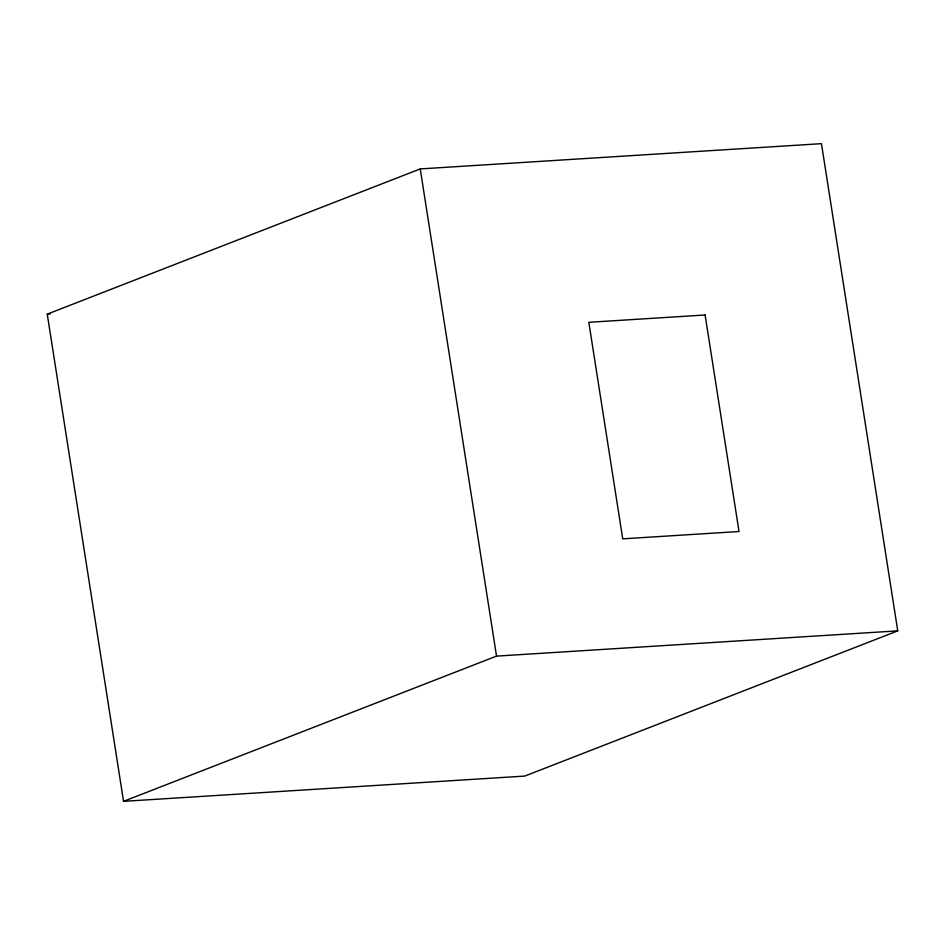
<?xml version="1.0" encoding="UTF-8"?>
<svg xmlns="http://www.w3.org/2000/svg" width="945" height="945" viewBox="0 0 945 945"><rect width="100%" height="100%" fill="white"/><g stroke="black" fill="none" stroke-linecap="round" stroke-linejoin="round"><path stroke-width="1.42" d="M47.25 314.142L420.241 168.919L821.453 143.664L897.75 630.858L524.759 776.081L123.547 801.336L47.25 314.142L50.191 313.953M123.547 801.336L496.538 656.114L897.75 630.858M420.241 168.919L496.538 656.114M705.112 314.992L588.818 322.304L622.731 538.839L739.025 531.515L705.112 314.992"/></g></svg>
